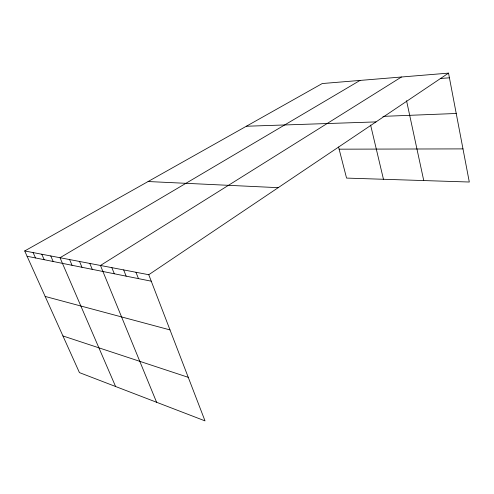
<?xml version="1.0" encoding="UTF-8"?>
<svg xmlns="http://www.w3.org/2000/svg" width="494" height="494" viewBox="0 0 494 494"><rect width="100%" height="100%" fill="white"/><g stroke="black" fill="none" stroke-linecap="round" stroke-linejoin="round"><path stroke-width="0.74" d="M148.762 274.72L205.01 420.876L79.429 372.606L24.7 250.964L148.762 274.72L448.527 73.124L469.3 182.02L346.56 178.093L338.563 146.996M401.443 77.008L100.455 265.469L156.598 402.264M360.021 80.423L60.015 257.726L115.59 386.506M24.7 250.964L322.249 83.542L448.527 73.124M440.265 78.515L449.423 77.805M382.924 116.374L456.228 113.484M246.358 126.242L375.99 121.907M339.125 149.176L462.983 148.892M148.101 181.533L278.202 187.671M27.084 256.263L151.25 281.191M45.158 296.437L170.004 329.912M62.936 335.951L188.251 377.33M33.104 252.576L35.5 257.954M41.78 254.237L44.188 259.696M50.746 255.954L53.167 261.499M69.598 259.566L72.044 265.29M79.528 261.462L81.979 267.285M89.803 263.432L92.267 269.347M111.842 267.649L114.318 273.775M123.673 269.915L126.155 276.152M135.967 272.274L138.456 278.622M370.605 125.044L383.461 179.273M406.55 100.72L423.747 180.563"/></g></svg>
